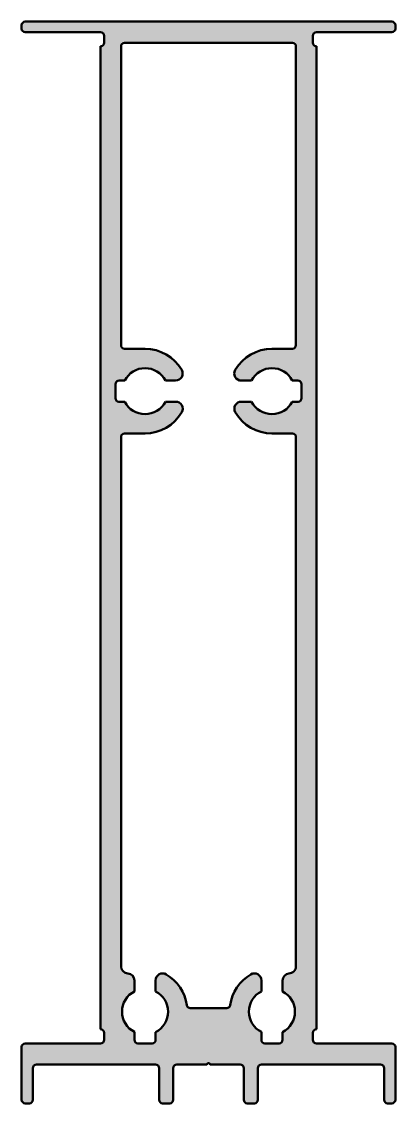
# Model space of a CAD drawing. Extents: x 0 to 53, y 0 to 153.
import ezdxf

# ---------------------------------------------------------------- set-up
doc = ezdxf.new("R2010")
doc.units = 0
doc.layers.add('0S-Alu contour', color=7, linetype='Continuous', lineweight=50)
doc.layers.add('0S-Alu hatch', color=252, linetype='Continuous', lineweight=25)

# ---------------------------------------------------------------- blocks, each defined once
blk = doc.blocks.new('324340__F23305AE_FA01_407E_B8A6_3A01FB5C3B61_')
at = {"layer": '0S-Alu hatch'}
h = blk.add_hatch(color=256, dxfattribs=at)
edge = h.paths.add_edge_path()
edge.add_arc((0.4997365235684285, 152.9002573729159), 0.4997365930248539, 89.96979190949656, 180.0302080905014)
edge.add_line((1e-16, 152.8999938964843), (0, 152.3999938964843))
edge.add_arc((0.4997492526124993, 152.3997431490968), 0.4997493155182983, 179.9712520514174, 270.0287479485901)
edge.add_line((0.4999999999999992, 151.8999938964844), (11.1999969482422, 151.8999938964844))
edge.add_ellipse((11.20026504328301, 151.4002619915252), major_axis=(-0.4997319768726675, 0), ratio=1, start_angle=179.969262092892, end_angle=270.03073790710715, ccw=False)
edge.add_line((11.69999694824219, 151.3999938964844), (11.69999694824219, 150.3999938964843))
edge.add_ellipse((11.20025231340491, 150.3997385313216), major_axis=(-0.4997447000819621, 0), ratio=1, start_angle=89.9707223574498, end_angle=180.0292776425581, ccw=False)
edge.add_line((11.19999694824219, 149.8999938964844), (11.19999694824219, 10.5))
edge.add_ellipse((11.20026087140631, 10.00026392316412), major_axis=(-0.499736146528097, 0), ratio=1, start_angle=179.9697406636846, end_angle=270.03025933630755, ccw=False)
edge.add_line((11.69999694824219, 9.999999999999998), (11.69999694824219, 9))
edge.add_ellipse((11.20026087140631, 8.999736076835873), major_axis=(-0.4997361465280935, 0), ratio=1, start_angle=89.969740663692, end_angle=180.0302593363155, ccw=False)
edge.add_line((11.19999694824219, 8.5), (0.5, 8.499999999999998))
edge.add_arc((0.4997406949900168, 8.000259305009982), 0.4997407622639896, 89.97027041925092, 180.0297295807517)
edge.add_line((1e-16, 7.999999999999999), (0, 0.5))
edge.add_arc((0.4997403662655471, 0.4997403662655471), 0.4997404337102405, 179.9702327110904, 270.0297672889146)
edge.add_line((0.4999999999999998, 0), (1.099998474121093, 0))
edge.add_arc((1.100258107855546, 0.4997403662655473), 0.4997404337102406, 269.9702327110854, 360.0297672889096)
edge.add_line((1.599998474121093, 0.5), (1.599998474121093, 5))
edge.add_ellipse((2.099739169111112, 5.000259305009982), major_axis=(-0.4997407622639912, 0), ratio=1, start_angle=-90.02972958074889, end_angle=0.02972958075167753, ccw=False)
edge.add_line((2.099998474121093, 5.5), (19, 5.5))
edge.add_ellipse((19.00025468461074, 5.000254684610745), major_axis=(-0.4997453802865575, 0), ratio=1, start_angle=179.9708004225566, end_angle=270.0291995774446, ccw=False)
edge.add_line((19.5, 5), (19.5, 0.5))
edge.add_arc((19.99973574828548, 0.4997357482854834), 0.4997358181513715, 179.9697029747914, 270.0302970252006)
edge.add_line((20, -1e-16), (21, 0))
edge.add_arc((21.00025501350932, 0.4997449864906823), 0.4997450515557533, 269.9707626951156, 360.0292373048742)
edge.add_line((21.5, 0.5), (21.5, 5))
edge.add_ellipse((21.99973607683587, 5.00026392316413), major_axis=(-0.4997361465280881, 0), ratio=1, start_angle=-90.03025933630857, end_angle=0.0302593363155097, ccw=False)
edge.add_line((22, 5.499999999999999), (26.25152885529219, 5.5))
edge.add_ellipse((26.50099182128911, 5.447618391059811), major_axis=(-0.2549031274016522, 0), ratio=1, start_angle=191.8585441902852, end_angle=348.14145580971905, ccw=False)
edge.add_line((26.75045478728602, 5.500000000000017), (31, 5.5))
edge.add_ellipse((31.00025468461075, 5.000254684610753), major_axis=(-0.4997453802865496, 0), ratio=1, start_angle=179.9708004225566, end_angle=270.02919957744507, ccw=False)
edge.add_line((31.5, 5), (31.5, 0.5))
edge.add_arc((31.99973574828549, 0.499735748285484), 0.4997358181513721, 179.9697029747914, 270.030297025201)
edge.add_line((32, -1e-16), (33, 0))
edge.add_arc((33.00025501350931, 0.4997449864906894), 0.4997450515557605, 269.9707626951164, 360.0292373048866)
edge.add_line((33.5, 0.5), (33.5, 5))
edge.add_ellipse((33.99973607683586, 5.000263923164141), major_axis=(-0.4997361465280775, 0), ratio=1, start_angle=-90.03025933630971, end_angle=0.0302593363155097, ccw=False)
edge.add_line((34, 5.5), (50.9000015258789, 5.5))
edge.add_ellipse((50.90025621048966, 5.000254684610768), major_axis=(-0.4997453802865354, 0), ratio=1, start_angle=179.9708004225441, end_angle=270.02919957744706, ccw=False)
edge.add_line((51.4000015258789, 5.000000000000004), (51.4000015258789, 0.5))
edge.add_arc((51.8997372741644, 0.4997357482854968), 0.4997358181513835, 179.9697029748034, 270.0302970251998)
edge.add_line((51.9000015258789, 1.4e-15), (52.5, 0))
edge.add_arc((52.50025501350933, 0.4997449864906683), 0.4997450515557391, 269.9707626951139, 360.0292373048742)
edge.add_line((53, 0.5000000000000008), (53, 7.999999999999992))
edge.add_arc((52.50025468461075, 8.000254684610754), 0.4997453802865514, 359.9708004225565, 450.0291995774454)
edge.add_line((52.5, 8.500000000000002), (41.79999542236328, 8.5))
edge.add_ellipse((41.79974073775253, 8.999745315389244), major_axis=(-0.4997453802865478, 0), ratio=1, start_angle=-0.02919957744347812, end_angle=90.02919957744552, ccw=False)
edge.add_line((41.29999542236328, 9), (41.29999542236328, 10))
edge.add_ellipse((41.79974073775253, 10.00025468461075), major_axis=(-0.4997453802865513, 0), ratio=1, start_angle=-90.02919957744541, end_angle=0.02919957744347812, ccw=False)
edge.add_line((41.79999542236328, 10.5), (41.79999542236328, 149.8999938964844))
edge.add_ellipse((41.79974929499621, 150.3997477691173), major_axis=(-0.4997539332414487, 0), ratio=1, start_angle=-0.028218006885822433, end_angle=90.02821800687792, ccw=False)
edge.add_line((41.29999542236328, 150.3999938964843), (41.29999542236328, 151.3999938964843))
edge.add_ellipse((41.79973656678568, 151.4002527520619), major_axis=(-0.4997412114633148, 0), ratio=1, start_angle=-90.02967802619202, end_angle=0.029678026184171813, ccw=False)
edge.add_line((41.79999542236328, 151.8999938964844), (52.5, 151.8999938964844))
edge.add_arc((52.50024612736705, 152.3997477691173), 0.4997539332414558, 269.9717819931229, 360.0282180068858)
edge.add_line((53, 152.3999938964843), (53, 152.8999938964844))
edge.add_arc((52.50025885557768, 152.900252752062), 0.4997412114632438, 359.9703219738035, 450.0296780262018)
edge.add_line((52.5, 153.3999938964844), (0.5000000000000071, 153.3999938964844))
edge = h.paths.add_edge_path()
edge.add_line((14.09999847412109, 107.4999847412109), (14.09999847412109, 149.8999938964844))
edge.add_ellipse((14.59973961854347, 149.900252752062), major_axis=(-0.4997412114633005, 0), ratio=1, start_angle=-90.02967802619418, end_angle=0.029678026184171813, ccw=False)
edge.add_line((14.59999847412109, 150.3999938964843), (38.4000015258789, 150.3999938964843))
edge.add_ellipse((38.40026038145655, 149.900252752062), major_axis=(-0.4997412114632722, 0), ratio=1, start_angle=179.9703219738036, end_angle=270.0296780261969, ccw=False)
edge.add_line((38.90000152587891, 149.8999938964844), (38.90000152587891, 107.500259399414))
edge.add_ellipse((38.38757054571757, 107.512409161495), major_axis=(-0.5125749956325741, 0), ratio=1, start_angle=91.3888216967606, end_angle=178.6417689146466, ccw=False)
edge.add_line((38.39999389648438, 106.9999847412109), (35.50000762939456, 106.9999847412109))
edge.add_arc((35.50000972386794, 100.9999955218866), 5.999989219324667, 90.00002000078342, 150.0000594370712)
edge.add_arc((31.13474684358684, 103.4800054917498), 0.9801762639070631, 147.9610496199622, 271.0206460179335)
edge.add_line((31.15220642089844, 102.4999847412109), (32.62049865711727, 102.4999847412109))
edge.add_ellipse((35.50141992129648, 101.0305338582519), major_axis=(-3.234036676945545, 0), ratio=1, start_angle=207.0223367419032, end_angle=332.9755611770221, ccw=False)
edge.add_line((38.3823950950974, 102.499879044303), (39.17729949951171, 102.5044860839843))
edge.add_ellipse((39.19089506108836, 101.9955464107555), major_axis=(-0.5091212333824011, 0), ratio=1, start_angle=180.4994897238453, end_angle=271.5302070661811, ccw=False)
edge.add_line((39.69999694824219, 101.9999847412109), (39.69999694824219, 99.99998474121092))
edge.add_ellipse((39.20026791585615, 99.99971377359697), major_axis=(-0.4997291058492973, 0), ratio=1, start_angle=89.96893256517671, end_angle=180.0310674348225, ccw=False)
edge.add_line((39.19999694824219, 99.49998474121092), (38.37950897216798, 99.49998474121092))
edge.add_ellipse((35.49859039426719, 100.9693644183752), major_axis=(-3.234001930759706, 0), ratio=1, start_angle=27.02333665998958, end_angle=152.9766633400111, ccw=False)
edge.add_line((32.61767181636642, 99.4999847412109), (31.16990418806093, 99.49998474121092))
edge.add_arc((31.16990418806092, 98.4999847412109), 1.000000000000029, 89.9999999999992, 209.9991875263483)
edge.add_arc((35.4999603064754, 100.9998619385615), 5.999877197537238, 209.9991875263487, 270.000451909839)
edge.add_line((35.5000076293945, 94.99998474121095), (38.39999389648437, 94.9999847412109))
edge.add_ellipse((38.40024003484353, 94.50022325745445), major_axis=(-0.499761544369447, 0), ratio=1, start_angle=179.9735297177761, end_angle=270.02821883733384, ccw=False)
edge.add_line((38.90000152587891, 94.49999237083829), (38.9000015258789, 19.42961120605469))
edge.add_ellipse((37.90050731111409, 19.42910542081951), major_axis=(-0.9994943427388907, 0), ratio=1, start_angle=89.97100597841, end_angle=180.0289940215866, ccw=False)
edge.add_arc((38.02955399489679, 17.40799903567856), 1.029793799208978, 97.2272043846775, 178.76348492263)
edge.add_line((37, 17.43022155761719), (37, 15.87445545196533))
edge.add_ellipse((35.52717958813815, 12.99678926078016), major_axis=(-3.232671135993742, 0), ratio=1, start_angle=117.10385339437431, end_angle=242.8961466056257, ccw=False)
edge.add_line((37, 10.11912306959499), (37, 9.000000953674318))
edge.add_ellipse((36.50025249309279, 8.999748460581529), major_axis=(-0.4997475706921807, 0), ratio=1, start_angle=89.9710518068785, end_angle=180.0289481931246, ccw=False)
edge.add_line((36.5, 8.500000953674316), (34.50000000000001, 8.500000953674322))
edge.add_ellipse((34.49973826827763, 8.999739221951954), major_axis=(-0.4997383368169995, 0), ratio=1, start_angle=-0.030007951430604862, end_angle=90.03000795143691, ccw=False)
edge.add_line((34, 9.000000953674316), (34, 10.12555027008056))
edge.add_ellipse((35.47280551445271, 13.00321392098408), major_axis=(-3.23266208737221, 0), ratio=1, start_angle=-62.8963611379794, end_angle=62.896361137979284, ccw=False)
edge.add_line((34.00000000000001, 15.8808775718876), (34, 17.43022155761719))
edge.add_arc((32.99939307971095, 17.42985098570345), 1.000606988909173, 0.0212193272432943, 120.3500953214633)
edge.add_arc((35.52549798914171, 13.11560429990838), 6.000000000000018, 120.3500953214636, 172.1848037771418)
edge.add_ellipse((29.08648739257477, 13.9993789245684), major_axis=(-0.499378051005655, 0), ratio=1, start_angle=89.96754582863042, end_angle=172.1848037771413, ccw=False)
edge.add_line((29.0862045288086, 13.50000095367432), (23.91379547119141, 13.50000095367432))
edge.add_ellipse((23.91351196703451, 13.99938154906773), major_axis=(-0.4993806758677096, 0), ratio=1, start_angle=7.815421179602197, end_angle=90.03252747517422, ccw=False)
edge.add_arc((17.4745022399444, 13.11558128640569), 6, 7.815421179601846, 59.65032276422823)
edge.add_arc((20.00058616033077, 17.42986432415502), 1.00058622410126, 59.65032276422864, 179.9795440216926)
edge.add_line((19, 17.43022155761719), (19, 15.87445545196533))
edge.add_ellipse((17.52717958813814, 12.99678926078016), major_axis=(-3.232671135993741, 0), ratio=1, start_angle=117.10385339437431, end_angle=242.8961466056257, ccw=False)
edge.add_line((19, 10.119123069595), (19, 9.000000953674316))
edge.add_ellipse((18.50025249309277, 8.99974846058154), major_axis=(-0.4997475706921914, 0), ratio=1, start_angle=89.9710518068797, end_angle=180.0289481931246, ccw=False)
edge.add_line((18.5, 8.500000953674316), (16.5, 8.500000953674316))
edge.add_ellipse((16.49973607683587, 8.99973703051019), major_axis=(-0.4997361465280917, 0), ratio=1, start_angle=-0.0302593363155097, end_angle=90.03025933630818, ccw=False)
edge.add_line((16, 9.000000953674316), (15.99999999999999, 10.12555027008056))
edge.add_ellipse((17.4728055144527, 13.00321392098408), major_axis=(-3.23266208737221, 0), ratio=1, start_angle=-62.8963611379794, end_angle=62.8963611379794, ccw=False)
edge.add_line((16, 15.8808775718876), (16, 17.43208731269998))
edge.add_arc((14.99999999997575, 17.43208731270491), 1.000000000024247, 0, 87.14819242560023)
edge.add_ellipse((15.09947997576569, 19.42909270772847), major_axis=(-0.9994816361345781, 0), ratio=1, start_angle=-0.029723174524917795, end_angle=87.1481924261659, ccw=False)
edge.add_line((14.09999847412109, 19.42961120605469), (14.09999847412109, 94.50000000000001))
edge.add_ellipse((14.59975233951767, 94.50023088309317), major_axis=(-0.4997539187298342, 0), ratio=1, start_angle=-90.02821883733048, end_angle=0.026470282224011044, ccw=False)
edge.add_line((14.59999847412109, 94.99998474121092), (17.49998474121094, 94.99998474121092))
edge.add_arc((17.50003206413001, 100.9998619385616), 5.999877197537293, 269.9995480901612, 330.0006770590669)
edge.add_arc((21.86468010216824, 98.5196506146599), 0.9804765467731108, 327.9936283944916, 450.9765851404986)
edge.add_line((21.84796905517578, 99.49998474121091), (20.37949371337891, 99.49998474121092))
edge.add_ellipse((17.49857068716021, 100.9694133659864), major_axis=(-3.234028133196536, 0), ratio=1, start_angle=27.024073357505983, end_angle=152.9759266424945, ccw=False)
edge.add_line((14.61764766094152, 99.49998474121091), (13.79999542236326, 99.49998474121095))
edge.add_ellipse((13.7997244547493, 99.99971377359697), major_axis=(-0.4997291058492761, 0), ratio=1, start_angle=-0.031067434822489304, end_angle=90.03106743482329, ccw=False)
edge.add_line((13.29999542236328, 99.99998474121092), (13.29999542236328, 101.9999847412109))
edge.add_ellipse((13.80909730951712, 101.9955464107555), major_axis=(-0.5091212333824148, 0), ratio=1, start_angle=268.46979293382174, end_angle=359.5005102761533, ccw=False)
edge.add_line((13.82269287109376, 102.5044860839843), (14.62042236328177, 102.4998626708984))
edge.add_ellipse((17.50140112770244, 101.0305608026992), major_axis=(-3.234020194886947, 0), ratio=1, start_angle=207.0240518908495, end_angle=332.978375822041, ccw=False)
edge.add_line((20.38231763289055, 102.4999847412109), (21.83010344142969, 102.4999847412109))
edge.add_arc((21.83010344142969, 103.4999847412109), 0.9999999999999823, 270, 389.999928675492)
edge.add_arc((17.49998264673755, 100.9999955218867), 5.999989219324599, 29.99992867549199, 89.99997999921656)
edge.add_line((17.49998474121094, 106.9999847412109), (14.59999847412108, 106.9999847412109))
edge.add_ellipse((14.59972750650712, 107.4997137735969), major_axis=(-0.499729105849292, 0), ratio=1, start_angle=-0.031067434810722716, end_angle=90.03106743482351, ccw=False)
at = {"layer": '0S-Alu contour', "color": 7}
for points in [[(1e-16, 152.8999938964843), (0, 152.3999938964843)], [(52.5, 153.3999938964844), (0.5000000000000067, 153.3999938964844)], [(0.4999999999999992, 151.8999938964844), (11.1999969482422, 151.8999938964844)], [(41.79999542236328, 151.8999938964844), (52.5, 151.8999938964844)], [(53, 152.3999938964843), (53, 152.8999938964844)], [(11.69999694824219, 151.3999938964844), (11.69999694824219, 150.3999938964843)], [(14.59999847412109, 150.3999938964843), (38.4000015258789, 150.3999938964843)], [(41.29999542236328, 150.3999938964843), (41.29999542236328, 151.3999938964843)], [(11.19999694824219, 149.8999938964844), (11.19999694824219, 10.5)], [(14.09999847412109, 107.4999847412109), (14.09999847412109, 149.8999938964844)], [(38.90000152587891, 149.8999938964844), (38.90000152587891, 107.500259399414)], [(41.79999542236328, 10.5), (41.79999542236328, 149.8999938964844)], [(17.49998474121094, 106.9999847412109), (14.59999847412108, 106.9999847412109)], [(38.39999389648438, 106.9999847412109), (35.50000762939456, 106.9999847412109)], [(13.29999542236328, 99.99998474121092), (13.29999542236328, 101.9999847412109)], [(13.82269287109376, 102.5044860839843), (14.62042236328177, 102.4998626708984)], [(20.38231763289055, 102.4999847412109), (21.83010344142969, 102.4999847412109)], [(31.15220642089844, 102.4999847412109), (32.62049865711727, 102.4999847412109)], [(38.3823950950974, 102.499879044303), (39.17729949951171, 102.5044860839843)], [(39.69999694824219, 101.9999847412109), (39.69999694824219, 99.99998474121092)], [(14.61764766094152, 99.49998474121091), (13.79999542236326, 99.49998474121095)], [(21.84796905517578, 99.49998474121091), (20.37949371337891, 99.49998474121092)], [(32.61767181636642, 99.4999847412109), (31.16990418806093, 99.49998474121092)], [(39.19999694824219, 99.49998474121092), (38.37950897216798, 99.49998474121092)], [(14.09999847412109, 19.42961120605469), (14.09999847412109, 94.50000000000001)], [(14.59999847412109, 94.99998474121092), (17.49998474121094, 94.99998474121092)], [(35.5000076293945, 94.99998474121095), (38.39999389648437, 94.9999847412109)], [(38.90000152587891, 94.49999237083829), (38.9000015258789, 19.42961120605469)], [(16, 15.8808775718876), (16, 17.43208731269998)], [(19, 17.43022155761719), (19, 15.87445545196533)], [(34.00000000000001, 15.8808775718876), (34, 17.43022155761719)], [(37, 17.43022155761719), (37, 15.87445545196533)], [(29.0862045288086, 13.50000095367432), (23.91379547119141, 13.50000095367432)], [(11.69999694824219, 9.999999999999998), (11.69999694824219, 9)], [(16, 9.000000953674316), (15.99999999999999, 10.12555027008056)], [(19, 10.119123069595), (19, 9.000000953674316)], [(34, 9.000000953674316), (34, 10.12555027008056)], [(37, 10.11912306959499), (37, 9.000000953674318)], [(41.29999542236328, 9), (41.29999542236328, 10)], [(1e-16, 7.999999999999999), (0, 0.5000000000000001)], [(11.19999694824219, 8.5), (0.5000000000000004, 8.499999999999998)], [(18.5, 8.500000953674316), (16.5, 8.500000953674316)], [(36.5, 8.500000953674316), (34.50000000000001, 8.500000953674322)], [(52.5, 8.500000000000002), (41.79999542236328, 8.5)], [(53, 0.5000000000000008), (53, 7.999999999999992)], [(1.599998474121093, 0.5), (1.599998474121093, 5)], [(2.099998474121093, 5.5), (19, 5.5)], [(19.5, 5), (19.5, 0.5000000000000006)], [(21.5, 0.5), (21.5, 5)], [(22, 5.499999999999999), (26.25152885529219, 5.5)], [(26.75045478728602, 5.500000000000017), (31, 5.5)], [(31.5, 5), (31.5, 0.5)], [(33.5, 0.5), (33.5, 5)], [(34, 5.5), (50.9000015258789, 5.5)], [(51.4000015258789, 5.000000000000004), (51.4000015258789, 0.5)], [(0.4999999999999998, 0), (1.099998474121093, 0)], [(20, -1e-16), (21, 0)], [(32, -1e-16), (33, 0)], [(51.9000015258789, 1.4e-15), (52.5, 0)]]:
    blk.add_lwpolyline(points, dxfattribs=at)
for centre, radius, start, end in [((0.4997365235684285, 152.9002573729159), 0.4997365930248539, 89.96979190949656, 180.0302080905014), ((0.4997492526124993, 152.3997431490968), 0.4997493155182983, 179.9712520514174, 270.0287479485901), ((52.50025885557768, 152.900252752062), 0.4997412114632438, 359.9703219738035, 90.0296780262018), ((52.50024612736705, 152.3997477691173), 0.4997539332414558, 269.9717819931229, 0.0282180068857655), ((17.49998264673755, 100.9999955218867), 5.999989219324599, 29.99992867549199, 89.99997999921656), ((35.50000972386794, 100.9999955218866), 5.999989219324667, 90.00002000078342, 150.0000594370712), ((21.83010344142969, 103.4999847412109), 0.9999999999999823, 270, 29.99992867549199), ((31.13474684358684, 103.4800054917498), 0.9801762639070631, 147.9610496199622, 271.0206460179335), ((21.86468010216824, 98.5196506146599), 0.9804765467731108, 327.9936283944916, 90.97658514049864), ((31.16990418806092, 98.4999847412109), 1.000000000000029, 89.9999999999992, 209.9991875263483), ((17.50003206413001, 100.9998619385616), 5.999877197537293, 269.9995480901612, 330.0006770590669), ((35.4999603064754, 100.9998619385615), 5.999877197537238, 209.9991875263487, 270.000451909839), ((14.99999999997575, 17.43208731270491), 1.000000000024247, 0, 87.14819242560023), ((20.00058616033077, 17.42986432415502), 1.00058622410126, 59.65032276422864, 179.9795440216926), ((32.99939307971095, 17.42985098570345), 1.000606988909173, 0.0212193272432943, 120.3500953214633), ((38.02955399489679, 17.40799903567856), 1.029793799208978, 97.2272043846775, 178.76348492263), ((17.4745022399444, 13.11558128640569), 6, 7.815421179601846, 59.65032276422823), ((35.52549798914171, 13.11560429990838), 6.000000000000018, 120.3500953214636, 172.1848037771418), ((0.4997406949900168, 8.000259305009982), 0.4997407622639896, 89.97027041925092, 180.0297295807517), ((52.50025468461075, 8.000254684610754), 0.4997453802865514, 359.9708004225565, 90.02919957744547), ((0.4997403662655471, 0.4997403662655471), 0.4997404337102405, 179.9702327110904, 270.0297672889146), ((1.100258107855546, 0.4997403662655473), 0.4997404337102406, 269.9702327110854, 0.0297672889096014), ((19.99973574828548, 0.4997357482854834), 0.4997358181513715, 179.9697029747914, 270.0302970252006), ((21.00025501350932, 0.4997449864906823), 0.4997450515557533, 269.9707626951156, 0.0292373048741785), ((31.99973574828549, 0.499735748285484), 0.4997358181513721, 179.9697029747914, 270.030297025201), ((33.00025501350931, 0.4997449864906894), 0.4997450515557605, 269.9707626951164, 0.0292373048866443), ((51.8997372741644, 0.4997357482854968), 0.4997358181513835, 179.9697029748034, 270.0302970251998), ((52.50025501350933, 0.4997449864906683), 0.4997450515557391, 269.9707626951139, 0.0292373048741785)]:
    blk.add_arc(centre, radius, start, end, dxfattribs=at)
at = {"layer": '0S-Alu contour', "color": 7, "extrusion": (0, 0, -1)}
for centre, radius, start, end in [((-11.20026504328301, 151.4002619915252), 0.4997319768726675, 89.96926209289286, 180.030737907108), ((-41.79973656678568, 151.4002527520619), 0.4997412114633148, 359.9703219738158, 90.02967802619202), ((-11.20025231340491, 150.3997385313216), 0.4997447000819621, 179.9707223574419, 270.0292776425503), ((-14.59973961854347, 149.900252752062), 0.4997412114633005, 359.9703219738158, 90.02967802619426), ((-38.40026038145655, 149.900252752062), 0.4997412114632722, 89.9703219738031, 180.0296780261965), ((-41.79974929499621, 150.3997477691173), 0.4997539332414487, 269.9717819931221, 0.0282180068857655), ((-14.59972750650712, 107.4997137735969), 0.499729105849292, 269.9689325651765, 0.031067434810722), ((-38.38757054571757, 107.512409161495), 0.5125749956325741, 181.3582310853535, 268.6111783032394), ((-17.50140112770244, 101.0305608026992), 3.234020194886947, 27.02162417795896, 152.9759481091505), ((-35.50141992129648, 101.0305338582519), 3.234036676945545, 27.0244388229779, 152.9776632580968), ((-13.80909730951712, 101.9955464107555), 0.5091212333824148, 0.4994897238467083, 91.53020706617826), ((-39.19089506108836, 101.9955464107555), 0.5091212333824011, 88.4697929338189, 179.5005102761547), ((-13.7997244547493, 99.99971377359697), 0.4997291058492761, 269.9689325651767, 0.0310674348224534), ((-39.20026791585615, 99.99971377359697), 0.4997291058492974, 179.9689325651775, 270.0310674348233), ((-17.49857068716021, 100.9694133659864), 3.234028133196536, 207.0240733575056, 332.9759266424941), ((-35.49859039426719, 100.9693644183752), 3.234001930759707, 207.023336659989, 332.9766633400104), ((-14.59975233951767, 94.50023088309317), 0.4997539187298342, 359.973529717776, 90.02821883733058), ((-38.40024003484353, 94.50022325745445), 0.499761544369447, 89.97178116266619, 180.026470282224), ((-15.09947997576569, 19.42909270772847), 0.9994816361345781, 272.8518075738341, 0.0297231745249463), ((-37.90050731111409, 19.42910542081951), 0.9994943427388907, 179.9710059784134, 270.02899402159), ((-17.4728055144527, 13.00321392098408), 3.23266208737221, 297.1036388620206, 62.89636113797941), ((-17.52717958813814, 12.99678926078016), 3.232671135993741, 117.1038533943743, 242.8961466056257), ((-35.47280551445271, 13.00321392098408), 3.23266208737221, 297.1036388620207, 62.89636113797941), ((-35.52717958813815, 12.99678926078016), 3.232671135993742, 117.1038533943743, 242.8961466056257), ((-23.91351196703451, 13.99938154906773), 0.4993806758677097, 269.9674725248258, 352.1845788203978), ((-29.08648739257477, 13.9993789245684), 0.499378051005655, 187.8151962228587, 270.0324541713696), ((-11.20026087140631, 10.00026392316412), 0.499736146528097, 89.96974066369243, 180.0302593363155), ((-41.79974073775253, 10.00025468461075), 0.4997453802865514, 359.9708004225565, 90.02919957744547), ((-11.20026087140631, 8.999736076835873), 0.4997361465280935, 179.9697406636845, 270.030259336308), ((-16.49973607683587, 8.99973703051019), 0.4997361465280917, 269.9697406636918, 0.0302593363155077), ((-18.50025249309277, 8.99974846058154), 0.4997475706921914, 179.9710518068754, 270.0289481931203), ((-34.49973826827763, 8.999739221951954), 0.4997383368169995, 269.9699920485631, 0.0300079514306041), ((-36.50025249309279, 8.999748460581529), 0.4997475706921807, 179.9710518068754, 270.0289481931215), ((-41.79974073775253, 8.999745315389244), 0.4997453802865479, 269.9708004225545, 0.0291995774435229), ((-2.099739169111112, 5.000259305009982), 0.4997407622639912, 359.9702704192483, 90.02972958074884), ((-19.00025468461074, 5.000254684610745), 0.4997453802865576, 89.97080042255536, 180.0291995774435), ((-21.99973607683587, 5.00026392316413), 0.4997361465280881, 359.9697406636845, 90.0302593363086), ((-26.50099182128911, 5.447618391059811), 0.2549031274016522, 11.85854419028096, 168.1414558097148), ((-31.00025468461075, 5.000254684610753), 0.4997453802865496, 89.97080042255494, 180.0291995774435), ((-33.99973607683586, 5.000263923164141), 0.4997361465280775, 359.9697406636845, 90.03025933630983), ((-50.90025621048966, 5.000254684610768), 0.4997453802865354, 89.97080042255293, 180.029199577456)]:
    blk.add_arc(centre, radius, start, end, dxfattribs=at)
blk = doc.blocks.new('324340__0A127F94_68C0_4D24_ADE9_BB0B37AA3EC2_')
at = {"layer": '0S-Alu contour', "color": 7}
blk.add_blockref('324340__F23305AE_FA01_407E_B8A6_3A01FB5C3B61_', (0, 0), dxfattribs=at)

msp = doc.modelspace()

# ---------------------------------------------------------------- block references
at = {"layer": '0S-Alu contour', "color": 7}
msp.add_blockref('324340__0A127F94_68C0_4D24_ADE9_BB0B37AA3EC2_', (0, 0), dxfattribs=at)

doc.saveas('drawing.dxf')
